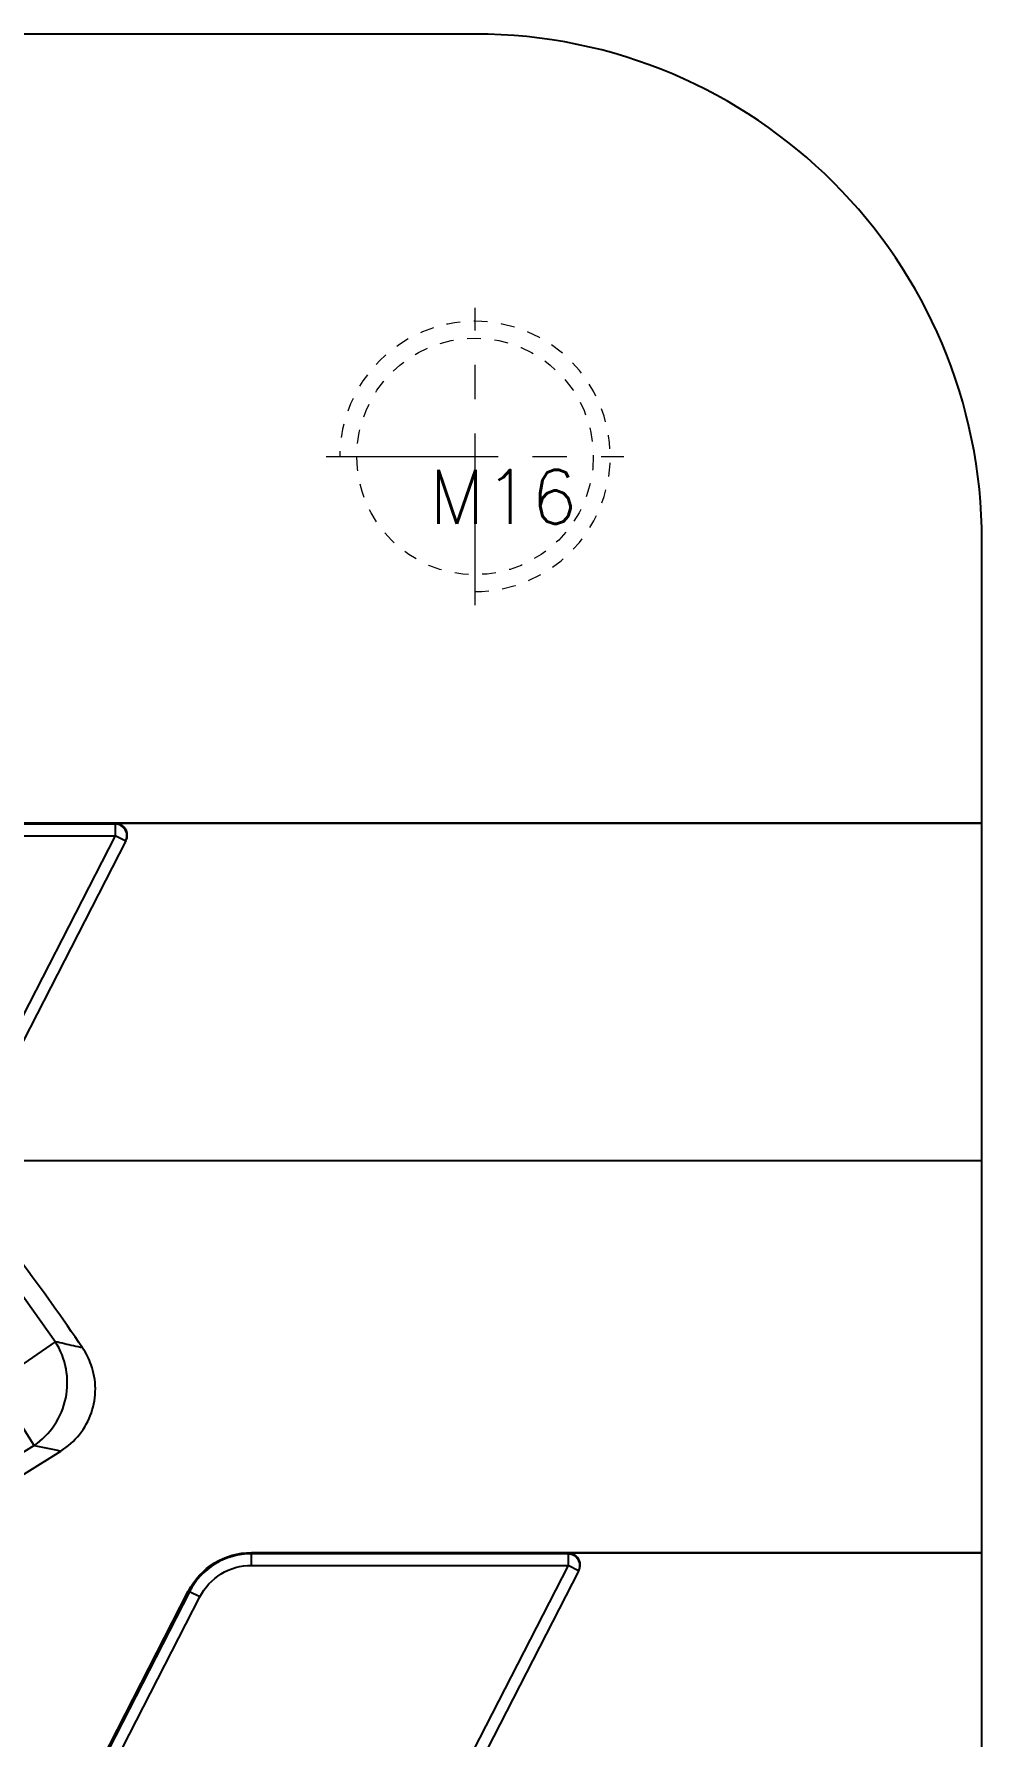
# Model space of a CAD drawing. Header units: millimetres. Extents: x 2595 to 3308, y 1499 to 1823.
# Drawn here: x 2858.9 to 2915, y 1722.5 to 1823.3 of the extents above; entities that cross this region are included whole.
import ezdxf

# ---------------------------------------------------------------- set-up
doc = ezdxf.new("R2010")
doc.units = ezdxf.units.MM
doc.linetypes.add('CENTER', pattern=[2, 1.25, -0.25, 0.25, -0.25])
doc.linetypes.add('HIDDEN', pattern=[0.2, 0.1, -0.1])
doc.layers.add('5', color=7, linetype='Continuous', true_color=0xffffff)
doc.layers.add('screw', color=33, linetype='Continuous', lineweight=13)
doc.styles.add('TXT', font='txt.shx', dxfattribs={"bigfont": 'gbcbig.shx'})

# ---------------------------------------------------------------- blocks, each defined once
blk = doc.blocks.new('screw_m16_g')
at = {"layer": 'screw', "color": 1, "linetype": 'CENTER', "ltscale": 8.128}
for p, q in [((0, -8.8), (0, 8.8)), ((-8.8, 0), (8.8, 0))]:
    blk.add_line(p, q, dxfattribs=at)
at = {"layer": 'screw', "color": 33, "linetype": 'HIDDEN', "ltscale": 8.128}
blk.add_circle((0, 0), 7, dxfattribs=at)
at = {"layer": 'screw', "color": 92, "linetype": 'HIDDEN', "ltscale": 8.128}
blk.add_arc((0, 0), 8, 270, 180, dxfattribs=at)
at = {"layer": 'screw', "color": 6, "style": 'TXT'}
blk.add_text('M16', height=3.2, dxfattribs=at).set_placement((-2.72, -4))

msp = doc.modelspace()

# ---------------------------------------------------------------- linework, layer by layer
at = {"layer": '5', "color": 7, "linetype": 'Continuous'}
for p, q in [((2885, 1823.26), (2839.61, 1823.26)), ((2915, 1776.57), (2915, 1793.26)), ((2844.97, 1776.57), (2915, 1776.57)), ((2863.7, 1776.5), (2844.97, 1776.5)), ((2863.73, 1776.54), (2863.7, 1776.5)), ((2863.7, 1776.5), (2863.7, 1775.81)), ((2915, 1776.54), (2863.73, 1776.54)), ((2915, 1776.54), (2915, 1776.57)), ((2915, 1756.57), (2915, 1776.54)), ((2844.97, 1775.81), (2863.7, 1775.81)), ((2863.7, 1775.81), (2853.57, 1756.07)), ((2864.34, 1775.51), (2854.62, 1756.57)), ((2864.33, 1775.49), (2863.7, 1775.81)), ((2915, 1756.57), (2854.62, 1756.57)), ((2915, 1733.38), (2915, 1756.57)), ((2856.6, 1743.39), (2860.17, 1745.86)), ((2858.9, 1739.72), (2856.6, 1743.39)), ((2858.9, 1739.72), (2851.19, 1734.89)), ((2850.88, 1733.37), (2860.49, 1739.39)), ((2871.77, 1733.3), (2871.77, 1733.38)), ((2871.77, 1733.38), (2915, 1733.38)), ((2871.77, 1732.61), (2871.77, 1733.3)), ((2890.51, 1733.3), (2871.77, 1733.3)), ((2890.53, 1733.35), (2890.51, 1733.3)), ((2890.51, 1733.3), (2890.51, 1732.61)), ((2915, 1733.35), (2890.53, 1733.35)), ((2915, 1733.35), (2915, 1733.38)), ((2915, 1713.38), (2915, 1733.35)), ((2871.77, 1732.61), (2890.51, 1732.61)), ((2890.51, 1732.61), (2878.57, 1709.36)), ((2891.14, 1732.32), (2881.42, 1713.38)), ((2891.13, 1732.29), (2890.51, 1732.61)), ((2861.45, 1718.26), (2868.03, 1731.1)), ((2868.1, 1731.06), (2861.5, 1718.2)), ((2862.42, 1718.48), (2868.71, 1730.75)), ((2868.1, 1731.06), (2868.03, 1731.1)), ((2868.71, 1730.75), (2868.1, 1731.06))]:
    msp.add_line(p, q, dxfattribs=at)
for centre, radius, start, end in [((2885, 1793.26), 30, 0, 90), ((2754.98, 1673.24), 128.94, 34.0787, 39.7271), ((2871.77, 1729.18), 4.13, 90, 152.8319)]:
    msp.add_arc(centre, radius, start, end, dxfattribs=at)
at = {"layer": '5', "color": 7, "linetype": 'Continuous', "extrusion": (0, 0, -1)}
for centre, radius, start, end in [((-2755, 1673.26), 99.09, 102.2548, 225.9527), ((-2755, 1673.26), 99.62, 102.2393, 225.978), ((-2754.98, 1673.24), 127.82, 134.6179, 145.3821), ((-2871.77, 1729.18), 4.2, 27.1681, 90), ((-2871.77, 1729.18), 3.44, 27.1681, 90)]:
    msp.add_arc(centre, radius, start, end, dxfattribs=at)
at = {"layer": '5', "color": 7, "linetype": 'Continuous'}
for centre, major_axis, ratio, start_param, end_param in [((2863.7, 1775.81), (0.623, -0.32), 0.98092, 0, 2.037188), ((2863.72, 1775.83), (-0.326, -0.635), 0.98092, 1.570796, 3.607985), ((2856.6, 1743.39), (-0.89, -4.31), 0.968977, 0.779052, 2.36254), ((2890.51, 1732.61), (-0.623, 0.32), 0.98092, 3.141593, 5.178781), ((2890.52, 1732.64), (-0.326, -0.635), 0.98092, 1.570796, 3.607985)]:
    msp.add_ellipse(centre, major_axis=major_axis, ratio=ratio, start_param=start_param, end_param=end_param, dxfattribs=at)
for points, knots in [([(2861.78, 1745.49), (2861.42, 1745.57), (2861.06, 1745.65), (2860.52, 1745.78), (2860.35, 1745.82), (2860.17, 1745.86)], [0, 0, 0, 0, 0.668808, 0.668808, 1, 1, 1, 1]), ([(2860.49, 1739.39), (2860.9, 1739.65), (2861.28, 1739.99), (2861.89, 1740.75), (2862.14, 1741.19), (2862.45, 1742.11), (2862.53, 1742.6), (2862.53, 1743.56), (2862.44, 1744.04), (2862.28, 1744.49), (2862.16, 1744.84), (2861.99, 1745.18), (2861.78, 1745.49)], [0, 0, 0, 0, 0.21193, 0.21193, 0.424133, 0.424133, 0.632612, 0.632612, 0.839323, 0.839323, 0.839323, 1, 1, 1, 1])]:
    msp.add_open_spline(points, degree=3, knots=knots, dxfattribs=at)
msp.add_open_spline([(2858.9, 1739.72), (2859.43, 1739.61), (2859.96, 1739.5), (2860.49, 1739.39)], degree=3, dxfattribs=at)

# ---------------------------------------------------------------- block references
at = {"layer": 'screw'}
msp.add_blockref('screw_m16_g', (2885, 1798.26), dxfattribs=at)

doc.saveas('drawing.dxf')
